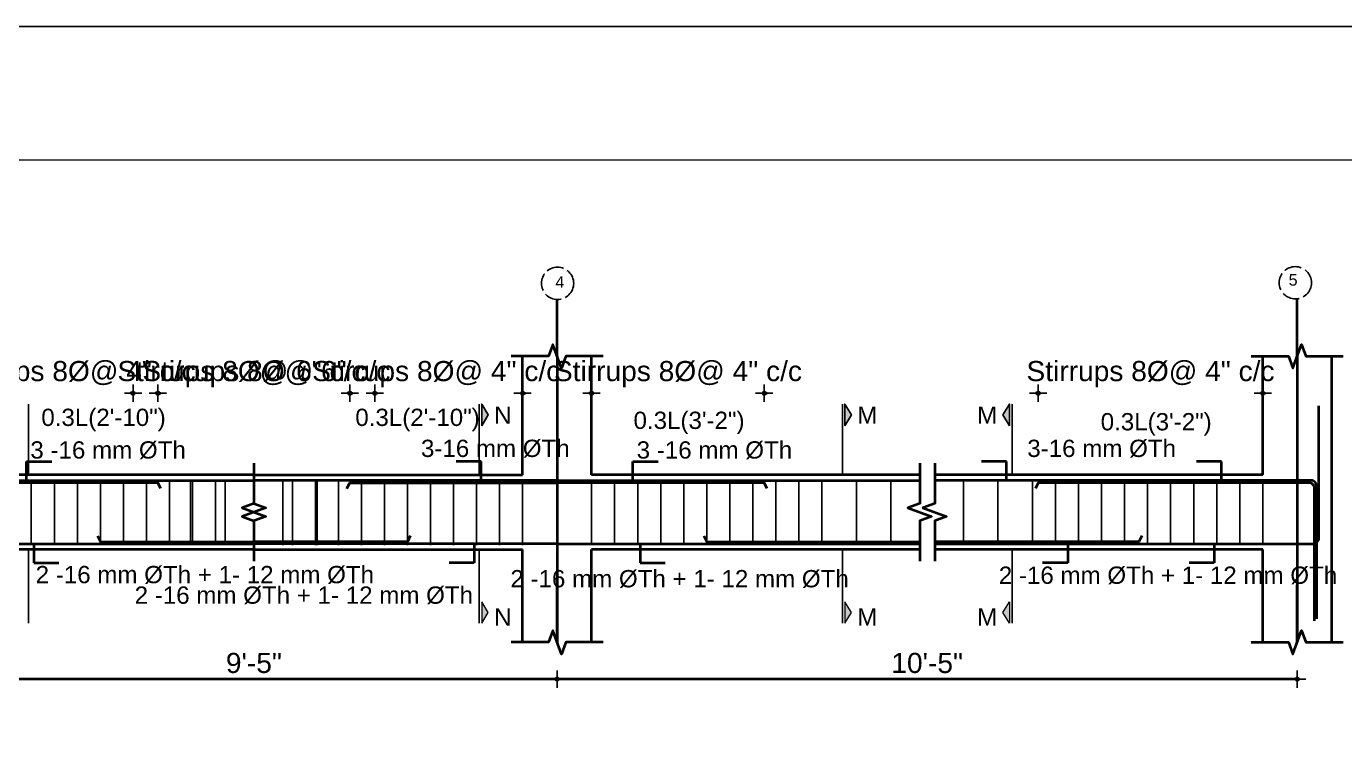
# Model space of a CAD drawing. Header units: inches. Extents: x -4597 to 93300, y -14139 to 5932.
# Drawn here: x 4299.7 to 4757.8, y -9122.6 to -8876.5 of the extents above; entities that cross this region are included whole.
import ezdxf

# ---------------------------------------------------------------- set-up
doc = ezdxf.new("R2010")
doc.units = ezdxf.units.IN
doc.header["$LTSCALE"] = 0.5
doc.header["$MEASUREMENT"] = 0
doc.header["$PDMODE"] = 66
doc.linetypes.add('ACAD_ISO02W100', pattern=[15, 12, -3])
for name, color, linetype, lineweight in [('BAR', 5, 'Continuous', 40), ('ELE1', 3, 'Continuous', 9), ('HATCH1', 4, 'ACAD_ISO02W100', 13), ('TEXT', 220, 'Continuous', 9), ('wall', 20, 'Continuous', 40)]:
    doc.layers.add(name, color=color, linetype=linetype, lineweight=lineweight)
doc.layers.add('DIMENSION', color=5, linetype='Continuous')
doc.layers.add('STIRRUP', color=10, linetype='Continuous')
doc.styles.add('1.8', font='times.ttf', dxfattribs={"width": 0.8, "height": 6})
doc.styles.add('style1', font='arial.ttf', dxfattribs={"height": 7})
doc.dimstyles.new('1.4', dxfattribs={"dimscale": 0, "dimtxt": 6, "dimasz": 0.5, "dimexe": 2, "dimexo": 9, "dimgap": 2, "dimtad": 1, "dimdec": 0, "dimlfac": 0.5, "dimzin": 3, "dimdsep": 46, "dimlunit": 4, "dimtxsty": '1.8', "dimblk": 'DIM', "dimcen": 3, "dimdle": 3, "dimse1": 1, "dimse2": 1, "dimclrd": 256, "dimclre": 256, "dimclrt": 7, "dimadec": 1, "dimazin": 2, "dimtfac": 1, "dimtdec": 0, "dimtix": 1, "dimtofl": 0, "dimtmove": 2, "dimatfit": 3, "dimldrblk": 'ARW', "dimfxl": 2, "dimfrac": 2, "dimtolj": 2, "dimtzin": 0, "dimarcsym": 0})

# ---------------------------------------------------------------- blocks, each defined once
blk = doc.blocks.new('DIM')
at = {"layer": 'DIMENSION'}
h = blk.add_hatch(color=256, dxfattribs=at)
h.paths.add_polyline_path([(0, 1.28), (0, 0), (1.28, 0, 0.414214)])
h.paths.add_polyline_path([(1.28, 0), (0, 0), (0, -1.28, 0.414214)])
h.paths.add_polyline_path([(0, 0), (-1.28, 0, 0.414214), (0, -1.28)])
h.paths.add_polyline_path([(0, 1.28, 0.414214), (-1.28, 0), (0, 0)])
for p, q in [((-6, 0), (6, 0)), ((0, 6), (0, -6))]:
    blk.add_line(p, q, dxfattribs=at)
blk.add_circle((0, 0), 1.28, dxfattribs=at)
blk = doc.blocks.new('*D664')
at = {"layer": 'Defpoints', "color": 0, "ltscale": 10, "transparency": 16777216}
for p in [(88826.57, 17648.06), (88901.92, 17631.52), (88826.57, 17617)]:
    blk.add_point(p, dxfattribs=at)
at = {"layer": 'DIMENSION', "lineweight": -2, "ltscale": 10, "transparency": 16777216}
for p, q in [((88826.07, 17648.06), (88825.57, 17648.06)), ((88902.42, 17648.06), (88902.92, 17648.06))]:
    blk.add_line(p, q, dxfattribs=at)
at = {"layer": 'DIMENSION', "lineweight": -2, "ltscale": 10, "transparency": 16777216, "xscale": 0.5, "yscale": 0.5, "zscale": 0.5}
blk.add_blockref('DIM', (88826.57, 17648.06), dxfattribs=at)
at = {"layer": 'DIMENSION', "lineweight": -2, "ltscale": 10, "transparency": 16777216, "xscale": 0.5, "yscale": 0.5, "zscale": 0.5, "rotation": 180}
blk.add_blockref('DIM', (88901.92, 17648.06), dxfattribs=at)
at = {"layer": 'DIMENSION', "color": 7, "ltscale": 10, "transparency": 16777216, "insert": (88864.25, 17654.72), "char_height": 7, "attachment_point": 5, "style": 'style1'}
blk.add_mtext('\\A2;Stirrups 8%%C@ 6" c/c', dxfattribs=at)
blk = doc.blocks.new('ARW')
at = {"layer": 'DIMENSION'}
blk.add_lwpolyline([(10, 0, 0, 6, 0), (0, 0, 0, 0, 0), (10, 0, 0, 0, 0)], format="xyseb", dxfattribs=at)
blk = doc.blocks.new('*D665')
at = {"layer": 'Defpoints', "color": 0, "ltscale": 10, "transparency": 16777216}
for p in [(88766.57, 17648.06), (88766.57, 17634.52), (88826.57, 17617)]:
    blk.add_point(p, dxfattribs=at)
at = {"layer": 'DIMENSION', "lineweight": -2, "ltscale": 10, "transparency": 16777216}
for p, q in [((88766.07, 17648.06), (88765.57, 17648.06)), ((88827.07, 17648.06), (88827.57, 17648.06))]:
    blk.add_line(p, q, dxfattribs=at)
at = {"layer": 'DIMENSION', "lineweight": -2, "ltscale": 10, "transparency": 16777216, "xscale": 0.5, "yscale": 0.5, "zscale": 0.5}
blk.add_blockref('DIM', (88766.57, 17648.06), dxfattribs=at)
at = {"layer": 'DIMENSION', "lineweight": -2, "ltscale": 10, "transparency": 16777216, "xscale": 0.5, "yscale": 0.5, "zscale": 0.5, "rotation": 180}
blk.add_blockref('DIM', (88826.57, 17648.06), dxfattribs=at)
at = {"layer": 'DIMENSION', "color": 7, "ltscale": 10, "transparency": 16777216, "insert": (88796.57, 17654.72), "char_height": 7, "attachment_point": 5, "style": 'style1'}
blk.add_mtext('\\A2;Stirrups 8%%C@ 4" c/c', dxfattribs=at)
blk = doc.blocks.new('*D668')
at = {"layer": 'Defpoints', "color": 0, "ltscale": 10, "transparency": 16777216}
for p in [(88754.57, 17561.56), (88965.28, 17561.56), (88754.57, 17548.75)]:
    blk.add_point(p, dxfattribs=at)
at = {"layer": 'DIMENSION', "lineweight": -2, "ltscale": 10, "transparency": 16777216}
blk.add_line((88964.78, 17548.75), (88755.07, 17548.75), dxfattribs=at)
at = {"layer": 'DIMENSION', "lineweight": -2, "ltscale": 10, "transparency": 16777216, "xscale": 0.5, "yscale": 0.5, "zscale": 0.5, "rotation": 180}
blk.add_blockref('DIM', (88754.57, 17548.75), dxfattribs=at)
at = {"layer": 'DIMENSION', "lineweight": -2, "ltscale": 10, "transparency": 16777216, "xscale": 0.5, "yscale": 0.5, "zscale": 0.5}
blk.add_blockref('DIM', (88965.28, 17548.75), dxfattribs=at)
at = {"layer": 'DIMENSION', "color": 7, "ltscale": 10, "transparency": 16777216, "insert": (88859.92, 17554.33), "char_height": 7, "attachment_point": 5, "style": 'style1'}
blk.add_mtext('\\A2;9{\\fArial TUR|b0|i0|c162|p34;\'-}5{\\fArial TUR|b0|i0|c162|p34;"}', dxfattribs=at)
blk = doc.blocks.new('*D670')
at = {"layer": 'Defpoints', "color": 0, "ltscale": 10, "transparency": 16777216}
for p in [(89132.49, 17648.06), (89210.49, 17636.08), (89132.49, 17631.52)]:
    blk.add_point(p, dxfattribs=at)
at = {"layer": 'DIMENSION', "lineweight": -2, "ltscale": 10, "transparency": 16777216}
for p, q in [((89131.99, 17648.06), (89131.49, 17648.06)), ((89210.99, 17648.06), (89211.49, 17648.06))]:
    blk.add_line(p, q, dxfattribs=at)
at = {"layer": 'DIMENSION', "lineweight": -2, "ltscale": 10, "transparency": 16777216, "xscale": 0.5, "yscale": 0.5, "zscale": 0.5}
blk.add_blockref('DIM', (89132.49, 17648.06), dxfattribs=at)
at = {"layer": 'DIMENSION', "lineweight": -2, "ltscale": 10, "transparency": 16777216, "xscale": 0.5, "yscale": 0.5, "zscale": 0.5, "rotation": 180}
blk.add_blockref('DIM', (89210.49, 17648.06), dxfattribs=at)
at = {"layer": 'DIMENSION', "color": 7, "ltscale": 10, "transparency": 16777216, "insert": (89171.49, 17654.72), "char_height": 7, "attachment_point": 5, "style": 'style1'}
blk.add_mtext('\\A2;Stirrups 8%%C@ 4" c/c', dxfattribs=at)
blk = doc.blocks.new('*D671')
at = {"layer": 'Defpoints', "color": 0, "ltscale": 10, "transparency": 16777216}
for p in [(88965.28, 17561.56), (89222.49, 17561.56), (88965.28, 17548.75)]:
    blk.add_point(p, dxfattribs=at)
at = {"layer": 'DIMENSION', "lineweight": -2, "ltscale": 10, "transparency": 16777216}
blk.add_line((89221.99, 17548.75), (88965.78, 17548.75), dxfattribs=at)
at = {"layer": 'DIMENSION', "lineweight": -2, "ltscale": 10, "transparency": 16777216, "xscale": 0.5, "yscale": 0.5, "zscale": 0.5, "rotation": 180}
blk.add_blockref('DIM', (88965.28, 17548.75), dxfattribs=at)
at = {"layer": 'DIMENSION', "lineweight": -2, "ltscale": 10, "transparency": 16777216, "xscale": 0.5, "yscale": 0.5, "zscale": 0.5}
blk.add_blockref('DIM', (89222.49, 17548.75), dxfattribs=at)
at = {"layer": 'DIMENSION', "color": 7, "ltscale": 10, "transparency": 16777216, "insert": (89093.88, 17554.33), "char_height": 7, "attachment_point": 5, "style": 'style1'}
blk.add_mtext('\\A2;{\\fArial TUR|b0|i0|c162|p34;10\'-}5{\\fArial TUR|b0|i0|c162|p34;"}', dxfattribs=at)
blk = doc.blocks.new('*D672')
at = {"layer": 'Defpoints', "color": 0, "ltscale": 10, "transparency": 16777216}
for p in [(88893.28, 17648.06), (88817.92, 17631.52), (88893.28, 17617)]:
    blk.add_point(p, dxfattribs=at)
at = {"layer": 'DIMENSION', "lineweight": -2, "ltscale": 10, "transparency": 16777216}
for p, q in [((88817.42, 17648.06), (88816.92, 17648.06)), ((88893.78, 17648.06), (88894.28, 17648.06))]:
    blk.add_line(p, q, dxfattribs=at)
at = {"layer": 'DIMENSION', "lineweight": -2, "ltscale": 10, "transparency": 16777216, "xscale": 0.5, "yscale": 0.5, "zscale": 0.5}
blk.add_blockref('DIM', (88817.92, 17648.06), dxfattribs=at)
at = {"layer": 'DIMENSION', "lineweight": -2, "ltscale": 10, "transparency": 16777216, "xscale": 0.5, "yscale": 0.5, "zscale": 0.5, "rotation": 180}
blk.add_blockref('DIM', (88893.28, 17648.06), dxfattribs=at)
at = {"layer": 'DIMENSION', "color": 7, "ltscale": 10, "transparency": 16777216, "insert": (88855.6, 17654.72), "char_height": 7, "attachment_point": 5, "style": 'style1'}
blk.add_mtext('\\A2;Stirrups 8%%C@ 6" c/c', dxfattribs=at)
blk = doc.blocks.new('*D673')
at = {"layer": 'Defpoints', "color": 0, "ltscale": 10, "transparency": 16777216}
for p in [(88953.28, 17648.06), (88953.28, 17634.52), (88893.28, 17617)]:
    blk.add_point(p, dxfattribs=at)
at = {"layer": 'DIMENSION', "lineweight": -2, "ltscale": 10, "transparency": 16777216}
for p, q in [((88892.78, 17648.06), (88892.28, 17648.06)), ((88953.78, 17648.06), (88954.28, 17648.06))]:
    blk.add_line(p, q, dxfattribs=at)
at = {"layer": 'DIMENSION', "lineweight": -2, "ltscale": 10, "transparency": 16777216, "xscale": 0.5, "yscale": 0.5, "zscale": 0.5}
blk.add_blockref('DIM', (88893.28, 17648.06), dxfattribs=at)
at = {"layer": 'DIMENSION', "lineweight": -2, "ltscale": 10, "transparency": 16777216, "xscale": 0.5, "yscale": 0.5, "zscale": 0.5, "rotation": 180}
blk.add_blockref('DIM', (88953.28, 17648.06), dxfattribs=at)
at = {"layer": 'DIMENSION', "color": 7, "ltscale": 10, "transparency": 16777216, "insert": (88923.28, 17654.72), "char_height": 7, "attachment_point": 5, "style": 'style1'}
blk.add_mtext('\\A2;Stirrups 8%%C@ 4" c/c', dxfattribs=at)
blk = doc.blocks.new('*D674')
at = {"layer": 'Defpoints', "color": 0, "ltscale": 10, "transparency": 16777216}
for p in [(88977.28, 17648.06), (88977.28, 17634.52), (89037.28, 17617)]:
    blk.add_point(p, dxfattribs=at)
at = {"layer": 'DIMENSION', "lineweight": -2, "ltscale": 10, "transparency": 16777216}
for p, q in [((88976.78, 17648.06), (88976.28, 17648.06)), ((89037.78, 17648.06), (89038.28, 17648.06))]:
    blk.add_line(p, q, dxfattribs=at)
at = {"layer": 'DIMENSION', "lineweight": -2, "ltscale": 10, "transparency": 16777216, "xscale": 0.5, "yscale": 0.5, "zscale": 0.5}
blk.add_blockref('DIM', (88977.28, 17648.06), dxfattribs=at)
at = {"layer": 'DIMENSION', "lineweight": -2, "ltscale": 10, "transparency": 16777216, "xscale": 0.5, "yscale": 0.5, "zscale": 0.5, "rotation": 180}
blk.add_blockref('DIM', (89037.28, 17648.06), dxfattribs=at)
at = {"layer": 'DIMENSION', "color": 7, "ltscale": 10, "transparency": 16777216, "insert": (89007.28, 17654.72), "char_height": 7, "attachment_point": 5, "style": 'style1'}
blk.add_mtext('\\A2;Stirrups 8%%C@ 4" c/c', dxfattribs=at)
blk = doc.blocks.new('1111111')
at = {"layer": 'TEXT', "ltscale": 10}
for points in [[(88939.07, 17644.3), (88939.07, 17636.8), (88941.38, 17640.55)], [(89065.26, 17644.3), (89065.26, 17636.8), (89067.57, 17640.55)], [(89122.5, 17644.3), (89122.5, 17636.8), (89120.19, 17640.55)], [(88939.07, 17568.16), (88939.07, 17575.66), (88941.38, 17571.91)], [(89065.26, 17568.16), (89065.26, 17575.66), (89067.57, 17571.91)], [(89122.5, 17568.16), (89122.5, 17575.66), (89120.19, 17571.91)]]:
    blk.add_hatch(color=256, dxfattribs=at).paths.add_polyline_path(points)
for p, q in [((88965.28, 17660.92), (88965.28, 17680.87)), ((89222.49, 17660.92), (89222.49, 17680.87)), ((88965.28, 17660.92), (88965.28, 17561.56)), ((89222.49, 17660.92), (89222.49, 17561.56)), ((88965.28, 17561.56), (88965.28, 17581.52)), ((89222.49, 17561.56), (89222.49, 17581.52))]:
    blk.add_line(p, q)
at = {"ltscale": 10}
for p, q in [((88953.28, 17619.75), (88953.28, 17660.92)), ((88977.28, 17619.75), (88977.28, 17660.92)), ((89210.49, 17619.75), (89210.49, 17660.92)), ((89234.49, 17593.75), (89234.49, 17660.92)), ((88859.92, 17619.75), (88766.57, 17619.75)), ((88859.92, 17619.75), (88953.28, 17619.75)), ((89091.28, 17619.75), (88977.28, 17619.75)), ((89210.49, 17619.75), (89096.49, 17619.75)), ((88859.92, 17593.75), (88766.57, 17593.75)), ((88859.92, 17593.75), (88953.28, 17593.75)), ((88953.28, 17561.56), (88953.28, 17593.75)), ((89091.28, 17593.75), (88977.28, 17593.75)), ((88977.28, 17561.56), (88977.28, 17593.75)), ((89210.49, 17593.75), (89096.49, 17593.75)), ((89210.49, 17561.56), (89210.49, 17593.75)), ((89234.49, 17561.56), (89234.49, 17593.75))]:
    blk.add_line(p, q, dxfattribs=at)
at = {"linetype": 'Continuous', "ltscale": 10}
for points in [[(88981.28, 17660.92), (88968.28, 17660.92), (88966.78, 17656.8), (88963.78, 17665.04), (88962.28, 17660.92), (88949.28, 17660.92)], [(89206.49, 17660.92), (89219.49, 17660.92), (89220.99, 17656.8), (89223.99, 17665.04), (89225.49, 17660.92), (89238.49, 17660.92)], [(88859.92, 17623.75), (88859.92, 17609.75), (88855.8, 17608.25), (88864.05, 17605.25), (88859.92, 17603.75), (88859.92, 17589.75)], [(88859.92, 17623.75), (88859.92, 17609.75), (88855.8, 17608.25), (88864.05, 17605.25), (88859.92, 17603.75), (88859.92, 17589.75)], [(88859.92, 17623.75), (88859.92, 17609.75), (88864.05, 17608.25), (88855.8, 17605.25), (88859.92, 17603.75), (88859.92, 17589.75)], [(88859.92, 17623.75), (88859.92, 17609.75), (88864.05, 17608.25), (88855.8, 17605.25), (88859.92, 17603.75), (88859.92, 17589.75)], [(89091.28, 17623.75), (89091.28, 17609.75), (89087.15, 17608.25), (89095.4, 17605.25), (89091.28, 17603.75), (89091.28, 17589.75)], [(89096.49, 17623.75), (89096.49, 17609.75), (89092.37, 17608.25), (89100.61, 17605.25), (89096.49, 17603.75), (89096.49, 17589.75)], [(88981.28, 17561.56), (88968.28, 17561.56), (88966.78, 17557.44), (88963.78, 17565.68), (88962.28, 17561.56), (88949.28, 17561.56)], [(89206.49, 17561.56), (89219.49, 17561.56), (89220.99, 17557.44), (89223.99, 17565.68), (89225.49, 17561.56), (89238.49, 17561.56)]]:
    blk.add_lwpolyline(points, dxfattribs=at)
at = {"layer": 'BAR', "ltscale": 10}
for p, q in [((88754.57, 17617.75), (88859.92, 17617.75)), ((88965.28, 17617.75), (88859.92, 17617.75)), ((88965.28, 17617.75), (89091.28, 17617.75)), ((88754.57, 17595.75), (88859.92, 17595.75)), ((88965.28, 17595.75), (88859.92, 17595.75)), ((88965.28, 17595.75), (89091.28, 17595.75))]:
    blk.add_line(p, q, dxfattribs=at)
for points in [[(89210.49, 17595.75), (89227.98, 17595.75, 0.414214), (89229.99, 17597.77), (89229.99, 17643.75)], [(89229.24, 17569.75), (89229.24, 17615.74, 0.414214), (89227.23, 17617.75), (89210.49, 17617.75)], [(89228.49, 17569), (89228.49, 17614.99, 0.414214), (89226.48, 17617), (89210.49, 17617)]]:
    blk.add_lwpolyline(points, format="xyb", dxfattribs=at)
for points in [[(88827.62, 17615), (88826.57, 17617), (88754.57, 17617)], [(88892.23, 17615), (88893.28, 17617), (88965.28, 17617)], [(89038.32, 17615), (89037.28, 17617), (88965.28, 17617)], [(89222.49, 17617.75), (89096.49, 17617.75)], [(89222.49, 17617), (89132.49, 17617), (89131.54, 17615)], [(88805.62, 17598.5), (88806.57, 17596.5), (88859.92, 17596.5)], [(88914.23, 17598.5), (88913.28, 17596.5), (88859.92, 17596.5)], [(89016.32, 17598.5), (89017.28, 17596.5), (89091.28, 17596.5)], [(89168.45, 17598.5), (89167.49, 17596.5), (89096.49, 17596.5)], [(89096.49, 17595.75), (89222.49, 17595.75)]]:
    blk.add_lwpolyline(points, dxfattribs=at)
at = {"layer": 'DIMENSION', "ltscale": 10}
for p, q in [((88781.63, 17619.75), (88781.63, 17644.25)), ((88938.22, 17619.75), (88938.22, 17644.25)), ((89064.41, 17619.75), (89064.41, 17644.25)), ((89123.36, 17619.75), (89123.36, 17644.25)), ((88781.63, 17568.21), (88781.63, 17593.75)), ((88938.22, 17568.21), (88938.22, 17593.75)), ((89064.41, 17568.21), (89064.41, 17593.75)), ((89123.36, 17568.21), (89123.36, 17593.75))]:
    blk.add_line(p, q, dxfattribs=at)
for points in [[(88939.07, 17636.8), (88939.07, 17644.3), (88941.38, 17640.55), (88939.07, 17636.8)], [(89065.26, 17636.8), (89065.26, 17644.3), (89067.57, 17640.55), (89065.26, 17636.8)], [(89122.5, 17636.8), (89122.5, 17644.3), (89120.19, 17640.55), (89122.5, 17636.8)]]:
    blk.add_lwpolyline(points, dxfattribs=at)
at = {"layer": 'HATCH1', "lineweight": 25}
for centre in [(88965.44, 17686.25), (89221.81, 17686.45)]:
    blk.add_circle(centre, 5.6, dxfattribs=at)
at = {"layer": 'STIRRUP'}
for p, q in [((88782.57, 17618.15), (88782.57, 17595.35)), ((88790.57, 17618.15), (88790.57, 17595.35)), ((88798.57, 17618.15), (88798.57, 17595.35)), ((88806.57, 17618.15), (88806.57, 17595.35)), ((88814.57, 17618.15), (88814.57, 17595.35)), ((88822.57, 17618.15), (88822.57, 17595.35)), ((88830.57, 17618.15), (88830.57, 17595.35)), ((88837.92, 17618.15), (88837.92, 17595.35)), ((88838.57, 17618.15), (88838.57, 17595.35)), ((88846.57, 17618.15), (88846.57, 17595.35)), ((88849.92, 17618.15), (88849.92, 17595.35)), ((88869.92, 17618.15), (88869.92, 17595.35)), ((88873.28, 17618.15), (88873.28, 17595.35)), ((88881.28, 17618.15), (88881.28, 17595.35)), ((88881.92, 17618.15), (88881.92, 17595.35)), ((88889.28, 17618.15), (88889.28, 17595.35)), ((88897.28, 17618.15), (88897.28, 17595.35)), ((88905.28, 17618.15), (88905.28, 17595.35)), ((88913.28, 17618.15), (88913.28, 17595.35)), ((88921.28, 17618.15), (88921.28, 17595.35)), ((88929.28, 17618.15), (88929.28, 17595.35)), ((88937.28, 17618.15), (88937.28, 17595.35)), ((88945.28, 17618.15), (88945.28, 17595.35)), ((88953.28, 17618.15), (88953.28, 17595.35)), ((88977.28, 17618.15), (88977.28, 17595.35)), ((88985.28, 17618.15), (88985.28, 17595.35)), ((88993.28, 17618.15), (88993.28, 17595.35)), ((89001.28, 17618.15), (89001.28, 17595.35)), ((89009.28, 17618.15), (89009.28, 17595.35)), ((89017.28, 17618.15), (89017.28, 17595.35)), ((89025.28, 17618.15), (89025.28, 17595.35)), ((89033.28, 17618.15), (89033.28, 17595.35)), ((89041.28, 17618.15), (89041.28, 17595.35)), ((89049.28, 17618.15), (89049.28, 17595.35)), ((89057.28, 17618.15), (89057.28, 17595.35)), ((89069.28, 17618.15), (89069.28, 17595.35)), ((89081.28, 17618.15), (89081.28, 17595.35)), ((89106.49, 17618.15), (89106.49, 17595.35)), ((89118.49, 17618.15), (89118.49, 17595.35)), ((89130.49, 17618.15), (89130.49, 17595.35)), ((89138.49, 17618.15), (89138.49, 17595.35)), ((89146.49, 17618.15), (89146.49, 17595.35)), ((89154.49, 17618.15), (89154.49, 17595.35)), ((89162.49, 17618.15), (89162.49, 17595.35)), ((89170.49, 17618.15), (89170.49, 17595.35)), ((89178.49, 17618.15), (89178.49, 17595.35)), ((89186.49, 17618.15), (89186.49, 17595.35)), ((89194.49, 17618.15), (89194.49, 17595.35)), ((89202.49, 17618.15), (89202.49, 17595.35)), ((89210.49, 17618.15), (89210.49, 17595.35))]:
    blk.add_line(p, q, dxfattribs=at)
at = {"layer": 'TEXT', "ltscale": 10}
for points in [[(88939.07, 17575.66), (88939.07, 17568.16), (88941.38, 17571.91), (88939.07, 17575.66)], [(89065.26, 17575.66), (89065.26, 17568.16), (89067.57, 17571.91), (89065.26, 17575.66)], [(89122.5, 17575.66), (89122.5, 17568.16), (89120.19, 17571.91), (89122.5, 17575.66)]]:
    blk.add_lwpolyline(points, dxfattribs=at)
at = {"layer": 'HATCH1', "lineweight": 25, "style": 'style1'}
for s, p in [('4', (88964.67, 17684.7)), ('5', (89219.49, 17685.46))]:
    blk.add_text(s, height=4, dxfattribs=at).set_placement(p)
at = {"layer": 'TEXT', "style": 'style1'}
for s, p in [('0.3L(2\'-10")', (88786.05, 17636.7)), ('0.3L(2\'-10")', (88895.16, 17636.7)), ('0.3L(3\'-2")', (88991.84, 17635.67)), ('0.3L(3\'-2")', (89154.18, 17635.18))]:
    blk.add_text(s, height=6, dxfattribs=at).set_placement(p)
at = {"layer": 'TEXT', "ltscale": 10, "style": 'style1'}
for s, p in [('N', (88943.38, 17637.46)), ('M', (89069.57, 17637.46)), ('M', (89111.23, 17637.46)), ('3-16 mm %%CTh', (88917.97, 17625.93)), ('3-16 mm %%CTh', (89128.67, 17625.93)), ('3 -16 mm %%CTh ', (88782.24, 17625.38)), ('3 -16 mm %%CTh ', (88992.94, 17625.38)), ('2 -16 mm %%CTh + 1- 12 mm %%CTh', (88784.08, 17582.08)), ('2 -16 mm %%CTh + 1- 12 mm %%CTh', (88949.05, 17580.65)), ('2 -16 mm %%CTh + 1- 12 mm %%CTh', (89118.77, 17581.86)), ('2 -16 mm %%CTh + 1- 12 mm %%CTh', (88818.48, 17574.94)), ('N', (88943.38, 17567.34)), ('M', (89069.57, 17567.34)), ('M', (89111.23, 17567.34))]:
    blk.add_text(s, height=6, dxfattribs=at).set_placement(p)
at = {"layer": 'DIMENSION', "ltscale": 10}
for base, p1, p2, text, picture, middle in [((88766.57, 17648.06), (88826.57, 17617), (88766.57, 17634.52), 'Stirrups 8%%C@ 4" c/c', '*D665', (88796.57, 17654.72)), ((88826.57, 17648.06), (88901.92, 17631.52), (88826.57, 17617), 'Stirrups 8%%C@ 6" c/c', '*D664', (88864.25, 17654.72)), ((88977.28, 17648.06), (89037.28, 17617), (88977.28, 17634.52), 'Stirrups 8%%C@ 4" c/c', '*D674', (89007.28, 17654.72)), ((89132.49, 17648.06), (89210.49, 17636.08), (89132.49, 17631.52), 'Stirrups 8%%C@ 4" c/c', '*D670', (89171.49, 17654.72)), ((88754.57, 17548.75), (88965.28, 17561.56), (88754.57, 17561.56), '9{\\fArial TUR|b0|i0|c162|p34;\'-}5{\\fArial TUR|b0|i0|c162|p34;"}', '*D668', (88859.92, 17554.33)), ((88965.28, 17548.75), (89222.49, 17561.56), (88965.28, 17561.56), '{\\fArial TUR|b0|i0|c162|p34;10\'-}5{\\fArial TUR|b0|i0|c162|p34;"}', '*D671', (89093.88, 17554.33))]:
    dim = blk.add_linear_dim(base=base, p1=p1, p2=p2, angle=180, text=text, dimstyle='1.4', override={"dimscale": 1, "dimtxsty": 'style1'}, dxfattribs=at)
    dim.commit()
    dim.dimension.update_dxf_attribs({"geometry": picture, "text_midpoint": middle})
for base, p1, p2, text, picture, middle in [((88893.28, 17648.06), (88817.92, 17631.52), (88893.28, 17617), 'Stirrups 8%%C@ 6" c/c', '*D672', (88855.6, 17654.72)), ((88953.28, 17648.06), (88893.28, 17617), (88953.28, 17634.52), 'Stirrups 8%%C@ 4" c/c', '*D673', (88923.28, 17654.72))]:
    dim = blk.add_linear_dim(base=base, p1=p1, p2=p2, text=text, dimstyle='1.4', override={"dimscale": 1, "dimtxsty": 'style1'}, dxfattribs=at)
    dim.commit()
    dim.dimension.update_dxf_attribs({"geometry": picture, "text_midpoint": middle})
for points in [[(88780.93, 17618.15), (88780.93, 17624.36), (88789.65, 17624.36)], [(88938.92, 17618.15), (88938.92, 17624.36), (88930.2, 17624.36)], [(88991.63, 17618.15), (88991.63, 17624.36), (89000.35, 17624.36)], [(89121.46, 17618.15), (89121.46, 17624.36), (89112.74, 17624.36)], [(89196.14, 17618.15), (89196.14, 17624.36), (89187.42, 17624.36)], [(88783.41, 17595.35), (88783.41, 17589.15), (88792.13, 17589.15)], [(88936.44, 17595.35), (88936.44, 17589.15), (88927.72, 17589.15)], [(88994.11, 17595.35), (88994.11, 17589.15), (89002.83, 17589.15)], [(89142.73, 17595.35), (89142.73, 17589.15), (89134.01, 17589.15)], [(89193.66, 17595.35), (89193.66, 17589.15), (89184.94, 17589.15)]]:
    blk.add_leader(points, dimstyle='1.4', override={"dimscale": 1, "dimtxsty": 'style1'}, dxfattribs=at)

msp = doc.modelspace()

# ---------------------------------------------------------------- linework, layer by layer
at = {"layer": 'Defpoints'}
msp.add_lwpolyline([(6555.94, -8876.52), (3378.34, -8876.52), (3378.34, -11124.49), (6555.94, -11124.49)], close=True, dxfattribs=at)
at = {"layer": 'ELE1'}
msp.add_lwpolyline([(3424.66, -8922.84), (6509.62, -8922.84), (6509.62, -11078.17), (3424.66, -11078.17)], close=True, dxfattribs=at)
msp.add_lwpolyline([(3424.66, -8922.84), (6509.62, -8922.84), (6509.62, -11078.17), (3424.66, -11078.17)], close=True, dxfattribs=at)

# ---------------------------------------------------------------- block references
at = {"layer": 'wall', "linetype": 'ByBlock'}
msp.add_blockref('1111111', (-84481.17, -26652.04), dxfattribs=at)

doc.saveas('drawing.dxf')
